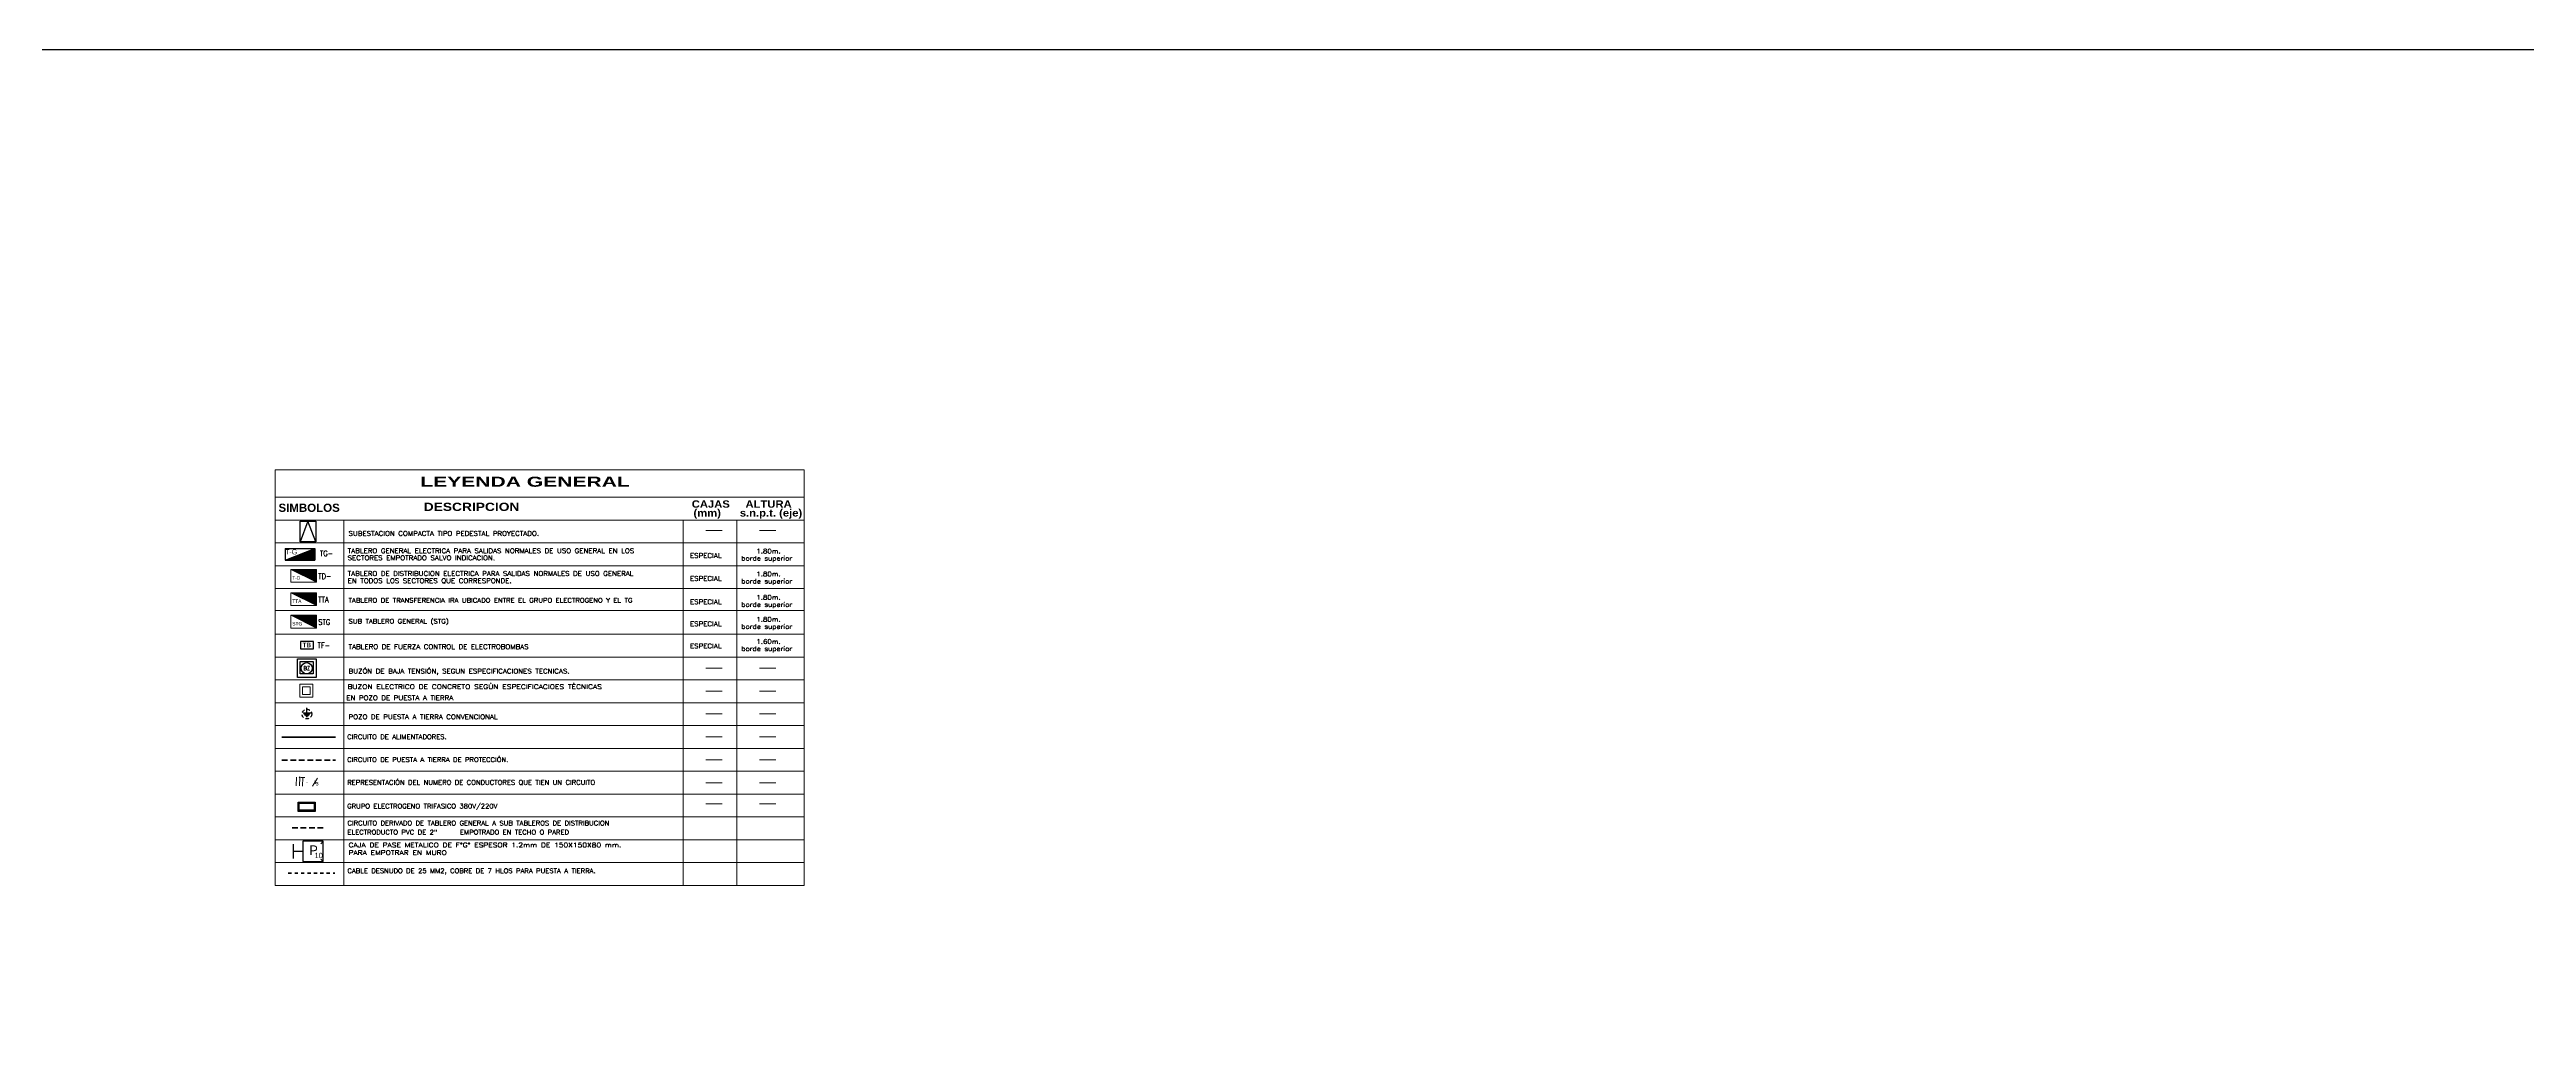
# Model space of a CAD drawing. Header units: inches. Extents: x -38 to 5698, y -33 to 92.
# Drawn here: x 73.5 to 182.8, y 48.8 to 91.7 of the extents above; entities that cross this region are included whole.
import ezdxf

# ---------------------------------------------------------------- set-up
doc = ezdxf.new("R2010")
doc.units = ezdxf.units.IN
doc.header["$MEASUREMENT"] = 0
for name, pattern in [('A-PB$0$HIDDEN', [0.375, 0.25, -0.125]), ('CONTINUA', [0]), ('HIDDEN', [0.375, 0.25, -0.125]), ('HIDDENX2', [0.75, 0.5, -0.25]), ('Rayas', [0.282222, 0.141111, -0.141111]), ('RAYITAS', [0.375, 0.25, -0.125])]:
    doc.linetypes.add(name, pattern=pattern)
for name, color, linetype, lineweight in [('00 IE TABLERO IE', 4, 'Continuous', 25), ('ALUMBRADO', 5, 'Continuous', 25), ('CAJA-1', 140, 'Continuous', 0), ('CONDUCTOR DESNUDO DE 25MM2', 41, 'Rayas', 35), ('conductor electrico de suministro de energia a sub tableros', 1, 'Continuous', 0), ('distribucion a sub tableros', 210, 'CONTINUA', 40), ('E_BUZON BT', 4, 'Continuous', 30), ('E_SET', 3, 'Continuous', 30), ('GRUPO ELECTROGENO', 1, 'Continuous', 30), ('Lineas Electr', 4, 'Continuous', 18), ('sub tablero de distribucion', 184, 'Continuous', 9), ('TEXT', 7, 'Continuous', 13), ('textos', 7, 'Continuous', 5), ('TOMA', 140, 'Continuous', 40), ('TOMACORRIENTE', 22, 'RAYITAS', 9)]:
    doc.layers.add(name, color=color, linetype=linetype, lineweight=lineweight)
for name, color, linetype in [('035_cotes', 2, 'Continuous'), ('BUZONES CDE COMUNICACION', 3, 'Continuous'), ('IE-LEYENDA', 4, 'Continuous')]:
    doc.layers.add(name, color=color, linetype=linetype)
doc.styles.add('CUADRO', font='romans.shx')
doc.styles.add('ROMAND', font='romand__.ttf', dxfattribs={"width": 1.2, "height": 0.1})
doc.styles.add('Romans', font='romans.shx')
doc.styles.add('SANSSERIFBOLD', font='sasb____.pfb')
doc.styles.add('SWISS', font='swisse.ttf')
doc.linetypes.add('ZIGZAG', pattern='A,0.00254,-5.08,[131,ltypeshp.shx,S=5.08,R=0,X=-5.08,Y=0],-10.16,[131,ltypeshp.shx,S=5.08,R=180,X=5.08,Y=0],-5.08', length=20.32254)

# ---------------------------------------------------------------- blocks, each defined once
blk = doc.blocks.new('T5015')
at = {"layer": '00 IE TABLERO IE'}
for p, q in [((-0.25, -0.2), (0.25, 0)), ((-0.25, 0), (0.25, 0)), ((-0.25, 0), (-0.25, -0.2)), ((0.25, 0), (0.25, -0.2)), ((-0.25, -0.2), (0.25, -0.2))]:
    blk.add_line(p, q, dxfattribs=at)
blk.add_solid([(-0.25, -0.2), (0.25, 0), (0.25, -0.2)], dxfattribs=at)
blk = doc.blocks.new('SET')
at = {"layer": 'E_SET'}
for points in [[(1, 0.75), (1, -0.75), (-1, -0.75), (-1, 0.75), (1, 0.75)], [(1, 0.75), (-1, 0), (1, -0.75)]]:
    blk.add_lwpolyline(points, dxfattribs=at)
blk = doc.blocks.new('TB')
at = {"layer": 'ALUMBRADO', "color": 120, "linetype": 'Continuous', "ltscale": 0.5, "const_width": 0.0119}
blk.add_lwpolyline([(0.176, 0.159), (-0.112, 0.159), (-0.112, 0), (0.176, 0)], close=True, dxfattribs=at)
at = {"layer": 'ALUMBRADO', "color": 140}
blk.add_lwpolyline([(-0.112, 0), (0.176, 0), (0.176, 0.159), (-0.112, 0.159)], close=True, dxfattribs=at)
blk = doc.blocks.new('TD')
blk.add_hatch(color=256).paths.add_polyline_path([(-0.65, 0.35), (-0.65, 0.05), (-0.05, 0.05)])
blk.add_line((-0.65, 0.35), (-0.05, 0.05))
blk.add_lwpolyline([(-0.65, 0.05), (-0.05, 0.05), (-0.05, 0.35), (-0.65, 0.35)], close=True)
blk = doc.blocks.new('BUZON COMUNICACIONES')
at = {"layer": 'BUZONES CDE COMUNICACION', "lineweight": -2, "elevation": 4337.76}
for points in [[(2636.73, 1479.56), (2637.73, 1479.56), (2637.73, 1478.56), (2636.73, 1478.56)], [(2636.88, 1479.41), (2637.58, 1479.41), (2637.58, 1478.76), (2636.88, 1478.76)]]:
    blk.add_lwpolyline(points, close=True, dxfattribs=at)
at = {"layer": 'BUZONES CDE COMUNICACION', "lineweight": -2}
blk.add_circle((2637.23, 1479.06, 4337.76), 0.3, dxfattribs=at)
at = {"color": 3, "lineweight": 140, "insert": (2637.06, 1479.16), "char_height": 0.2, "attachment_point": 1, "style": 'CUADRO'}
blk.add_mtext_dynamic_manual_height_columns('{\\Fromans|c0;BZ}', width=0.4606, gutter_width=1, heights=[0], dxfattribs=at)
blk = doc.blocks.new('*U314')
at = {"layer": 'CAJA-1', "lineweight": 25}
for p, q in [((5362.509, 2431.964), (5362.509, 2432.069)), ((5362.647, 2431.964), (5362.509, 2431.964)), ((5362.509, 2431.859), (5362.509, 2431.964))]:
    blk.add_line(p, q, dxfattribs=at)
at = {"layer": 'CAJA-1'}
for p, q in [((5362.948, 2432.115), (5362.911, 2432.077)), ((5362.948, 2431.814), (5362.911, 2431.851))]:
    blk.add_line(p, q, dxfattribs=at)
at = {"layer": 'CAJA-1', "lineweight": 25}
blk.add_lwpolyline([(5362.647, 2431.814), (5362.948, 2431.814), (5362.948, 2432.115), (5362.647, 2432.115)], close=True, dxfattribs=at)
at = {"layer": 'CAJA-1'}
for s, height, p in [('P', 0.139, (5362.743, 2431.912)), ('10', 0.0787, (5362.82, 2431.864))]:
    blk.add_text(s, height=height, dxfattribs=at).set_placement(p)
blk = doc.blocks.new('POZO')
at = {"layer": 'ALUMBRADO', "color": 3, "linetype": 'Continuous', "ltscale": 0.5}
for p, q in [((0, -0.184), (0, 0)), ((-0.142, -0.184), (0.142, -0.184)), ((-0.113, -0.218), (0.113, -0.218)), ((-0.085, -0.251), (0.085, -0.251)), ((-0.057, -0.285), (0.057, -0.285)), ((-0.028, -0.319), (0.028, -0.319))]:
    blk.add_line(p, q, dxfattribs=at)
at = {"layer": 'ALUMBRADO', "color": 2, "linetype": 'HIDDEN', "ltscale": 0.5}
blk.add_circle((0, -0.228), 0.18, dxfattribs=at)

msp = doc.modelspace()

# ---------------------------------------------------------------- hatches: boundary and pattern name
at = {"layer": 'Lineas Electr'}
h = msp.add_hatch(color=256, dxfattribs=at)
h.dxf.hatch_style = 1
h.paths.add_polyline_path([(84.538, 59.556, 1), (84.574, 59.555, 1)])

# ---------------------------------------------------------------- linework, layer by layer
msp.add_lwpolyline([(-38.241, 91.663), (630.501, 91.663), (630.501, -33.22), (-38.241, -33.22)], close=True)
at = {"layer": 'CONDUCTOR DESNUDO DE 25MM2'}
msp.add_line((84.053, 55.332), (86.104, 55.332), dxfattribs=at)
at = {"layer": 'conductor electrico de suministro de energia a sub tableros', "lineweight": 40}
msp.add_line((83.775, 61.321), (86.132, 61.321), dxfattribs=at)
at = {"layer": 'distribucion a sub tableros', "linetype": 'A-PB$0$HIDDEN', "lineweight": 40}
msp.add_line((84.222, 57.329), (85.644, 57.329), dxfattribs=at)
at = {"layer": 'E_BUZON BT', "lineweight": 13}
msp.add_lwpolyline([(84.563, 63.666), (84.563, 63.087), (85.141, 63.087), (85.141, 63.666)], close=True, dxfattribs=at)
msp.add_lwpolyline([(84.678, 63.55), (84.678, 63.203), (85.025, 63.203), (85.025, 63.55), (84.678, 63.55)], dxfattribs=at)
at = {"layer": 'GRUPO ELECTROGENO', "elevation": 667.89}
for points in [[(85.243, 58.466), (85.243, 58.054), (84.482, 58.054), (84.482, 58.466)], [(85.221, 58.446), (85.221, 58.076), (84.503, 58.076), (84.503, 58.446)], [(85.192, 58.421), (85.192, 58.105), (84.533, 58.105), (84.533, 58.421)]]:
    msp.add_lwpolyline(points, close=True, dxfattribs=at)
at = {"layer": 'Lineas Electr', "ltscale": 0.3}
for p, q in [((84.406, 59.178), (84.417, 59.559)), ((84.545, 59.174), (84.556, 59.555)), ((84.781, 59.549), (84.61, 59.554)), ((84.685, 59.171), (84.695, 59.552)), ((85.125, 59.161), (85.343, 59.512)), ((85.262, 59.274), (85.221, 59.4))]:
    msp.add_line(p, q, dxfattribs=at)
at = {"layer": 'Lineas Electr'}
msp.add_circle((84.556, 59.555), 0.0181, dxfattribs=at)
at = {"layer": 'TEXT', "color": 4}
for p, q in [((86.499, 70.907), (86.499, 54.784)), ((101.466, 70.907), (101.466, 54.784)), ((102.47, 70.441), (103.19, 70.441)), ((103.833, 70.907), (103.833, 54.784)), ((104.836, 70.441), (105.556, 70.441)), ((83.476, 69.899), (106.803, 69.899)), ((83.476, 68.891), (106.803, 68.891)), ((83.476, 67.884), (106.803, 67.884)), ((83.476, 66.915), (106.803, 66.915)), ((83.476, 65.868), (106.803, 65.868)), ((83.476, 64.861), (106.803, 64.861)), ((83.476, 63.853), (106.803, 63.853)), ((102.47, 64.365), (103.19, 64.365)), ((104.836, 64.365), (105.556, 64.365)), ((83.476, 62.845), (106.803, 62.845)), ((102.47, 63.357), (103.19, 63.357)), ((102.47, 62.35), (103.19, 62.35)), ((104.836, 63.357), (105.556, 63.357)), ((104.836, 62.35), (105.556, 62.35)), ((83.476, 61.838), (106.803, 61.838)), ((102.47, 61.342), (103.19, 61.342)), ((104.836, 61.342), (105.556, 61.342)), ((83.476, 60.83), (106.803, 60.83)), ((102.47, 60.334), (103.19, 60.334)), ((104.836, 60.334), (105.556, 60.334)), ((83.476, 59.822), (106.803, 59.822)), ((102.47, 59.308), (103.19, 59.308)), ((104.836, 59.308), (105.556, 59.308)), ((83.476, 58.815), (106.803, 58.815)), ((102.47, 58.379, 667.89), (103.19, 58.379, 667.89)), ((104.836, 58.379, 667.89), (105.556, 58.379, 667.89)), ((83.476, 57.807), (106.803, 57.807)), ((83.476, 56.799), (106.803, 56.799)), ((83.476, 55.792), (106.803, 55.792)), ((83.476, 54.784), (106.803, 54.784))]:
    msp.add_line(p, q, dxfattribs=at)
at = {"layer": 'TEXT', "color": 8}
msp.add_line((83.476, 67.884), (106.803, 67.884), dxfattribs=at)
at = {"layer": 'TEXT'}
for p, q in [((102.47, 64.365), (103.19, 64.365)), ((102.47, 63.357), (103.19, 63.357)), ((102.47, 62.35), (103.19, 62.35))]:
    msp.add_line(p, q, dxfattribs=at)
at = {"layer": 'TEXT', "color": 4}
for points in [[(83.476, 71.914), (106.803, 71.914), (106.803, 73.124), (83.476, 73.124)], [(83.476, 70.907), (106.803, 70.907), (106.803, 71.914), (83.476, 71.914)]]:
    msp.add_lwpolyline(points, close=True, dxfattribs=at)
for points in [[(83.476, 72.116), (83.476, 54.784)], [(106.803, 72.116), (106.803, 54.784)]]:
    msp.add_lwpolyline(points, dxfattribs=at)
at = {"layer": 'TOMA', "color": 2, "linetype": 'HIDDENX2', "ltscale": 0.5}
msp.add_line((83.775, 60.313), (86.132, 60.313), dxfattribs=at)

# ---------------------------------------------------------------- block references
for name, p, xscale, yscale, zscale in [('T5015', (84.567, 69.65), 2.607411620617631, 2.607411620617631, 2.607411620617631), ('*U314', (-15968.6, -7223.891), 2.993539879806112, 2.993539879806112, 2.993539879806112)]:
    msp.add_blockref(name, p, dxfattribs=dict(xscale=xscale, yscale=yscale, zscale=zscale))
at = {"layer": 'BUZONES CDE COMUNICACION', "color": 251, "true_color": 0x636466, "xscale": 0.8249270374452111, "yscale": 0.8249270374452111, "zscale": 0.8249270374452111}
msp.add_blockref('BUZON COMUNICACIONES', (-2090.657, -1155.747, -3578.334), dxfattribs=at)
at = {"layer": 'E_SET', "lineweight": 13, "xscale": 0.4610235935458935, "yscale": 0.4610235935458935, "zscale": 0.4610235935458935, "rotation": 270}
msp.add_blockref('SET', (84.92, 70.401), dxfattribs=at)
at = {"layer": 'sub tablero de distribucion', "linetype": 'Continuous', "lineweight": 0, "xscale": 1.875816488894348, "yscale": 1.875816488894348, "zscale": 1.875816488894348, "rotation": 180}
for p in [(84.076, 68.82), (84.076, 67.79), (84.076, 66.798)]:
    msp.add_blockref('TD', p, dxfattribs=at)
at = {"layer": 'TOMACORRIENTE', "xscale": 1.999575685095676, "yscale": 1.999575685095676, "zscale": 1.999575685095676}
msp.add_blockref('TB', (84.817, 65.229, -306.334), dxfattribs=at)
at = {"layer": 'TOMACORRIENTE', "linetype": 'ZIGZAG', "xscale": 1.188055232608299, "yscale": 1.188055232608299, "zscale": 1.188055232608299}
msp.add_blockref('POZO', (84.874, 62.616), dxfattribs=at)

# ---------------------------------------------------------------- texts
at = {"layer": '035_cotes', "color": 2, "linetype": 'ByBlock', "lineweight": 80, "insert": (84.683, 65.494), "char_height": 0.2, "attachment_point": 1}
msp.add_mtext_dynamic_manual_height_columns('{\\fArial|b1|i0|c0|p34;TB}', width=0.53899, gutter_width=12.5, heights=[0.0912], dxfattribs=at)
at = {"layer": 'IE-LEYENDA', "style": 'Romans', "width": 0.8}
for s, p in [('TG-', (85.451, 69.312)), ('TD-', (85.377, 68.304)), ('TTA', (85.377, 67.273)), ('STG', (85.377, 66.282)), ('TF-', (85.342, 65.254))]:
    msp.add_text(s, height=0.2425, dxfattribs=at).set_placement(p)
at = {"layer": 'TEXT', "color": 4, "ltscale": 0.01}
for s, height, style, width, p in [('LEYENDA GENERAL', 0.44337, 'SANSSERIFBOLD', 1.5, (89.877, 72.376)), ('DESCRIPCION', 0.36276, 'SANSSERIFBOLD', 1.2, (90.026, 71.307)), ('CAJAS ', 0.3225, 'SANSSERIFBOLD', 1.1, (101.85, 71.451)), ('(mm)', 0.3225, 'SANSSERIFBOLD', 1.1, (101.927, 71.061)), ('s.n.p.t. (eje)', 0.32245, 'SANSSERIFBOLD', 1.1, (103.97, 71.061)), ('ALTURA', 0.3225, 'SANSSERIFBOLD', 1.1, (104.221, 71.451)), ('SUBESTACION COMPACTA TIPO PEDESTAL PROYECTADO. ', 0.20153, 'ROMAND', 1.13, (86.711, 70.213)), ('TABLERO GENERAL ELECTRICA PARA SALIDAS NORMALES DE USO GENERAL EN LOS', 0.20153, 'ROMAND', 1.13, (86.672, 69.451)), ('SECTORES EMPOTRADO SALVO INDICACION.', 0.20153, 'ROMAND', 1.13, (86.672, 69.136)), ('ESPECIAL', 0.2015, 'ROMAND', 1.13, (101.772, 69.236)), ('borde superior', 0.20153, 'ROMAND', 1.13, (104.038, 69.118)), ('1.80m.', 0.2015, 'ROMAND', 1.13, (104.698, 69.433)), ('TABLERO DE DISTRIBUCION ELECTRICA PARA SALIDAS NORMALES DE USO GENERAL', 0.20153, 'ROMAND', 1.13, (86.672, 68.444)), ('EN TODOS LOS SECTORES QUE CORRESPONDE.', 0.20153, 'ROMAND', 1.13, (86.672, 68.128)), ('ESPECIAL', 0.2015, 'ROMAND', 1.13, (101.772, 68.228)), ('borde superior', 0.20153, 'ROMAND', 1.13, (104.038, 68.11)), ('1.80m.', 0.2015, 'ROMAND', 1.13, (104.698, 68.426)), ('TABLERO DE TRANSFERENCIA IRA UBICADO ENTRE EL GRUPO ELECTROGENO Y EL TG', 0.19549, 'ROMAND', 1.13, (86.711, 67.266)), ('ESPECIAL', 0.2015, 'ROMAND', 1.13, (101.772, 67.198)), ('borde superior', 0.20153, 'ROMAND', 1.13, (104.038, 67.079)), ('1.80m.', 0.2015, 'ROMAND', 1.13, (104.698, 67.395)), ('SUB TABLERO GENERAL (STG)', 0.19549, 'ROMAND', 1.13, (86.711, 66.344)), ('ESPECIAL', 0.2015, 'ROMAND', 1.13, (101.772, 66.227)), ('borde superior', 0.20153, 'ROMAND', 1.13, (104.038, 66.108)), ('1.80m.', 0.2015, 'ROMAND', 1.13, (104.698, 66.424)), ('1.60m.', 0.2015, 'ROMAND', 1.13, (104.698, 65.444)), ('TABLERO DE FUERZA CONTROL DE ELECTROBOMBAS', 0.20153, 'ROMAND', 1.13, (86.711, 65.216)), ('ESPECIAL', 0.2015, 'ROMAND', 1.13, (101.772, 65.247)), ('borde superior', 0.20153, 'ROMAND', 1.13, (104.038, 65.129)), ('BUZÓN DE BAJA TENSIÓN, SEGUN ESPECIFICACIONES TECNICAS. ', 0.20153, 'ROMAND', 1.13, (86.711, 64.137)), ('EN POZO DE PUESTA A TIERRA', 0.20153, 'ROMAND', 1.13, (86.616, 62.96)), ('POZO DE PUESTA A TIERRA CONVENCIONAL', 0.20153, 'ROMAND', 1.13, (86.711, 62.122)), ('CIRCUITO DE ALIMENTADORES.', 0.20153, 'ROMAND', 1.09, (86.651, 61.242)), ('CIRCUITO DE PUESTA A TIERRA DE PROTECCIÓN.', 0.20153, 'ROMAND', 1.09, (86.651, 60.235)), ('REPRESENTACIÓN DEL NUMERO DE CONDUCTORES QUE TIEN UN CIRCUITO', 0.20153, 'ROMAND', 1.09, (86.651, 59.231)), ('GRUPO ELECTROGENO TRIFASICO 380V/220V', 0.20153, 'ROMAND', 1.09, (86.651, 58.184, 667.89)), ('CIRCUITO DERIVADO DE TABLERO GENERAL A SUB TABLEROS DE DISTRIBUCION ', 0.20153, 'ROMAND', 1.09, (86.664, 57.435)), ('ELECTRODUCTO PVC DE 2"    EMPOTRADO EN TECHO O PARED', 0.20153, 'ROMAND', 1.09, (86.664, 57.034)), ('CABLE DESNUDO DE 25 MM2, COBRE DE 7 HLOS PARA PUESTA A TIERRA.', 0.20153, 'ROMAND', 1.09, (86.662, 55.331))]:
    msp.add_text(s, height=height, dxfattribs=dict(at, style=style, width=width)).set_placement(p)
at = {"layer": 'TEXT', "color": 4, "ltscale": 0.01, "style": 'SANSSERIFBOLD'}
msp.add_text('SIMBOLOS', height=0.3628, dxfattribs=at).set_placement((83.621, 71.266))
at = {"layer": 'TEXT', "color": 4, "ltscale": 0.01, "insert": (86.663, 63.654), "char_height": 0.20153, "attachment_point": 1, "style": 'ROMAND'}
msp.add_mtext_dynamic_manual_height_columns('BUZON ELECTRICO DE CONCRETO SEGÚN ESPECIFICACIOES TÉCNICAS', width=61.74583, gutter_width=27.311, heights=[2.986], dxfattribs=at)
at = {"layer": 'TEXT', "color": 4, "ltscale": 0.01, "insert": (86.71, 56.67), "char_height": 0.20153, "width": 13.94972, "attachment_point": 1, "style": 'ROMAND'}
msp.add_mtext('CAJA DE PASE METALICO DE F°G° ESPESOR 1.2mm DE 150X150X80 mm. PARA EMPOTRAR EN MURO ', dxfattribs=at)
at = {"layer": 'textos', "style": 'SWISS', "width": 0.9}
for s, height, p in [('T-G', 0.2243, (83.916, 69.389)), ('T-D', 0.156, (84.228, 68.277)), ('TTA', 0.156, (84.228, 67.246)), ('STG', 0.156, (84.228, 66.255)), ('- ', 0.156, (84.842, 59.28)), ('3 ', 0.156, (85.268, 59.194))]:
    msp.add_text(s, height=height, dxfattribs=at).set_placement(p)

doc.saveas('drawing.dxf')
